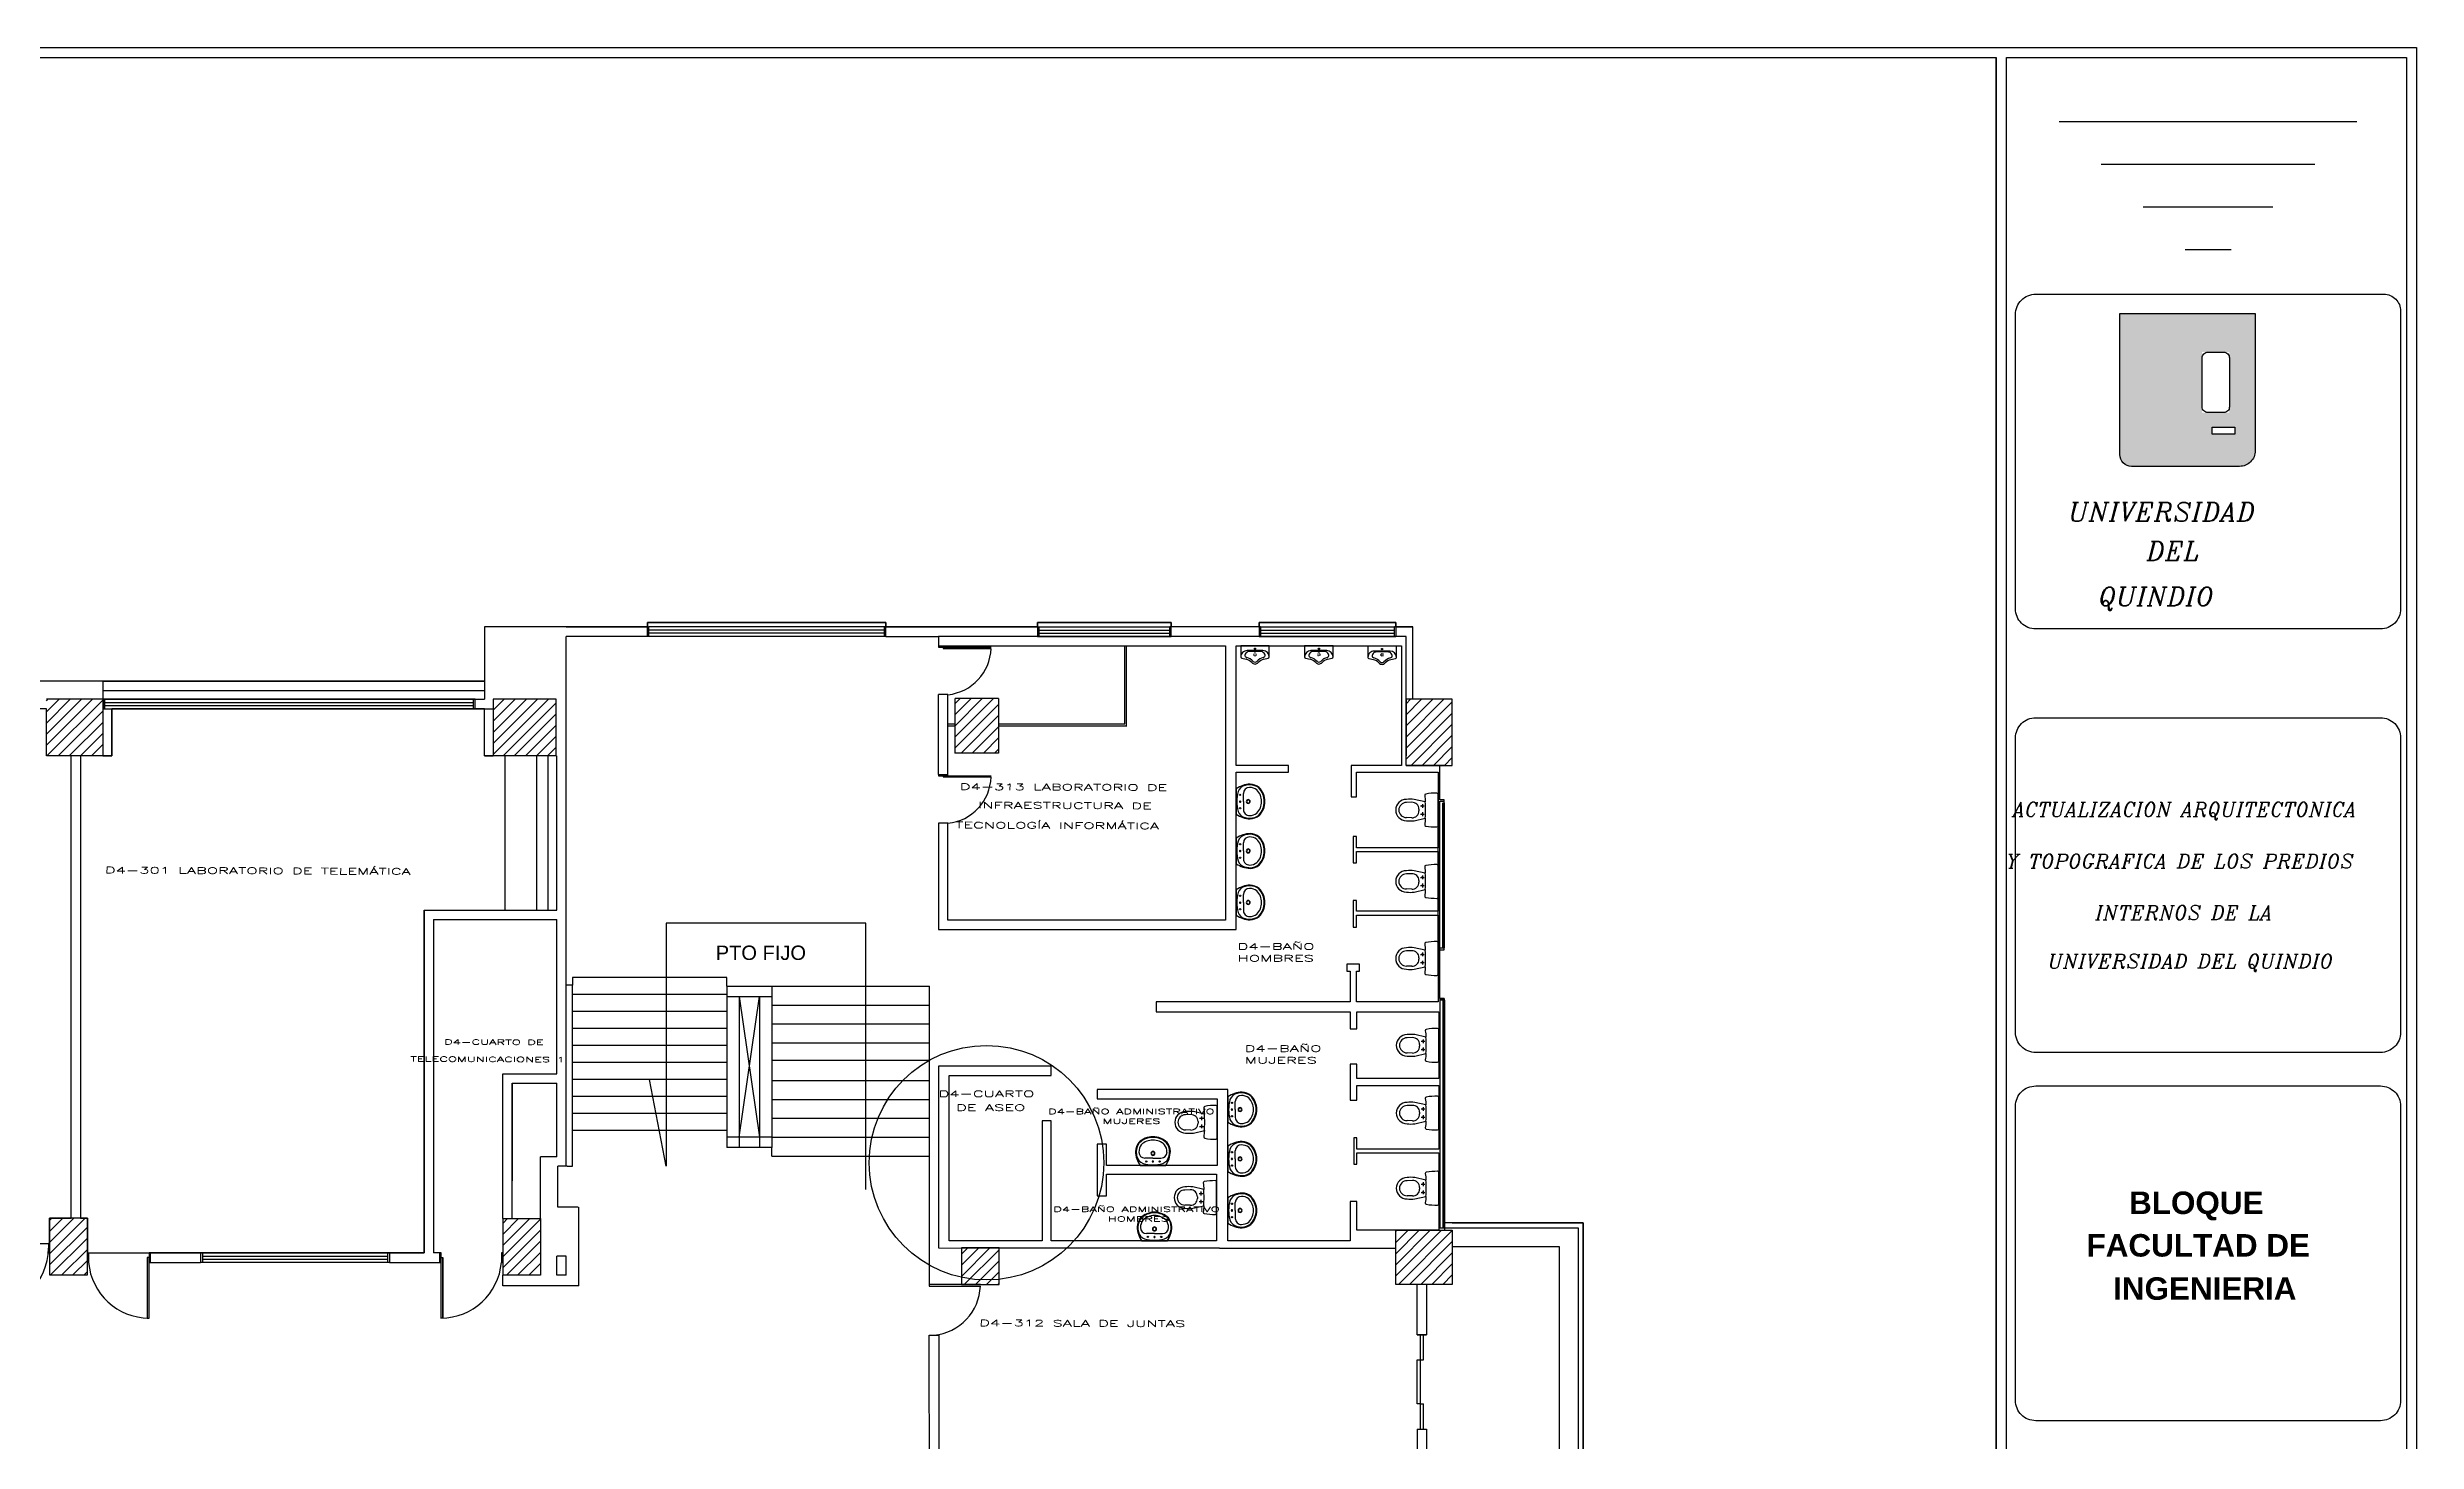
# Model space of a CAD drawing. Header units: metres. Extents: x 6495 to 6855, y 1254 to 1306.
# Drawn here: x 6722.82 to 6760.47, y 1284.29 to 1306.45 of the extents above; entities that cross this region are included whole.
import ezdxf

# ---------------------------------------------------------------- set-up
doc = ezdxf.new("R2010")
doc.units = ezdxf.units.M
doc.linetypes.add('ACAD_ISO12W100', pattern=[21, 12, -3, 0, -3, 0, -3])
for name, color, linetype in [('0-Grises', 252, 'Continuous'), ('1', 7, 'ACAD_ISO12W100'), ('PLANTA', 253, 'Continuous')]:
    doc.layers.add(name, color=color, linetype=linetype)
doc.layers.add('0.Texto_Oficinas', color=7, linetype='Continuous', lineweight=20)
doc.styles.add('ARIALBLACK', font='arialbd.ttf', dxfattribs={"height": 1})
doc.styles.add('ITALIC', font='ITALIC')
doc.styles.add('ROMANS', font='romans.shx')
doc.styles.get("Standard").update_dxf_attribs({"font": 'arial.ttf'})
pattern_1 = [(45, (6378.1261, 1037.46999), (-0.088388348, 0.088388348), [])]

# ---------------------------------------------------------------- blocks, each defined once
blk = doc.blocks.new('WC-P-04')
for p, q in [((-0.095, -0.25), (-0.035, -0.25)), ((-0.065, -0.28), (-0.065, -0.22)), ((-0.013, -0.305), (0.013, -0.305)), ((0.035, -0.25), (0.095, -0.25)), ((0.065, -0.28), (0.065, -0.22)), ((-0.123, -0.419), (-0.12, -0.505)), ((0.123, -0.419), (0.12, -0.505))]:
    blk.add_line(p, q)
blk.add_lwpolyline([(-0.249, 0, 0.412132), (-0.269, -0.02, 0.047735), (-0.254, -0.198, 0.395211), (-0.232, -0.214, -0.01301), (-0.13, -0.204), (-0.17, -0.38, 0.062591), (-0.17, -0.505, 1), (0.17, -0.505, 0.062591), (0.17, -0.38), (0.13, -0.204, -0.01301), (0.232, -0.214, 0.395211), (0.254, -0.198, 0.047735), (0.269, -0.02, 0.412132), (0.249, 0)], format="xyb", close=True)
for centre in [(-0.065, -0.25), (0.065, -0.25)]:
    blk.add_circle(centre, 0.01)
for centre, radius, start, end in [((0, -2.161), 1.961, 86.1992, 93.8008), ((-0.013, -0.415), 0.11, 90, 181.8687), ((0.013, -0.415), 0.11, 358.1313, 90), ((0, -0.505), 0.12, 180, 0)]:
    blk.add_arc(centre, radius, start, end)
blk = doc.blocks.new('ORINAL')
at = {"layer": 'PLANTA'}
for p, q in [((1158993.992, 995737.512), (1158993.992, 995737.051)), ((1158993.992, 995737.051), (1158995.164, 995737.051)), ((1158994.218, 995737.606), (1158994.03, 995737.561)), ((1158994.252, 995737.251), (1158994.903, 995737.251)), ((1158994.325, 995737.289), (1158994.831, 995737.289)), ((1158994.923, 995737.533), (1158994.92, 995737.534)), ((1158995.126, 995737.561), (1158994.938, 995737.606)), ((1158995.164, 995737.051), (1158995.164, 995737.512))]:
    blk.add_line(p, q, dxfattribs=at)
for radius in [0.0271, 0.0196]:
    blk.add_circle((1158994.578, 995737.17), radius, dxfattribs=at)
for centre, radius, start, end in [((1158994.112, 995738.044), 0.45, 283.66686, 318.02643), ((1158994.112, 995738.044), 0.525, 283.66686, 318.02643), ((1158994.578, 995737.624), 0.177, 41.97357, 138.02643), ((1158994.578, 995737.624), 0.102, 41.97357, 138.02643), ((1158995.044, 995738.044), 0.525, 221.97357, 256.33314), ((1158995.044, 995738.044), 0.45, 221.97357, 256.33314), ((1158994.042, 995737.512), 0.05, 103.66686, 180), ((1158994.252, 995737.512), 0.261, 180, 270), ((1158994.258, 995737.44), 0.0966, 103.3179, 183.60521), ((1158994.355, 995737.482), 0.199, 194.0873, 246.42455), ((1158994.325, 995737.414), 0.125, 246.42455, 270), ((1158994.507, 995737.407), 0.00313, 0, 180), ((1158994.507, 995737.407), 0.00312, 180, 0), ((1158994.543, 995737.442), 0.00313, 0, 180), ((1158994.543, 995737.442), 0.00312, 180, 0), ((1158994.543, 995737.407), 0.00313, 0, 180), ((1158994.543, 995737.407), 0.00312, 180, 0), ((1158994.543, 995737.371), 0.00313, 0, 180), ((1158994.543, 995737.371), 0.00312, 180, 0), ((1158994.578, 995737.477), 0.00313, 0, 180), ((1158994.578, 995737.477), 0.00312, 180, 0), ((1158994.578, 995737.442), 0.00313, 0, 180), ((1158994.578, 995737.442), 0.00312, 180, 0), ((1158994.578, 995737.407), 0.00313, 0, 180), ((1158994.578, 995737.407), 0.00312, 180, 0), ((1158994.578, 995737.371), 0.00313, 0, 180), ((1158994.578, 995737.371), 0.00312, 180, 0), ((1158994.578, 995737.336), 0.00313, 0, 180), ((1158994.578, 995737.336), 0.00312, 180, 0), ((1158994.613, 995737.442), 0.00313, 0, 180), ((1158994.613, 995737.442), 0.00312, 180, 0), ((1158994.613, 995737.407), 0.00313, 0, 180), ((1158994.613, 995737.407), 0.00312, 180, 0), ((1158994.613, 995737.371), 0.00313, 0, 180), ((1158994.613, 995737.371), 0.00312, 180, 0), ((1158994.649, 995737.407), 0.00313, 0, 180), ((1158994.649, 995737.407), 0.00312, 180, 0), ((1158994.831, 995737.414), 0.125, 270, 293.57545), ((1158994.801, 995737.482), 0.199, 293.57545, 345.9127), ((1158994.903, 995737.512), 0.261, 270, 0), ((1158994.898, 995737.44), 0.0966, 356.39479, 76.6821), ((1158995.114, 995737.512), 0.05, 0, 76.33314)]:
    blk.add_arc(centre, radius, start, end, dxfattribs=at)
blk = doc.blocks.new('LAVAMANOS')
at = {"layer": 'PLANTA'}
for p, q in [((1158997.016, 995736.867), (1158996.066, 995736.867)), ((1158996.541, 995737.142), (1158996.241, 995737.142)), ((1158996.541, 995737.142), (1158996.841, 995737.142))]:
    blk.add_line(p, q, dxfattribs=at)
blk.add_lwpolyline([(1158995.891, 995737.392, 0.141996), (1158996.066, 995736.867), (1158997.016, 995736.867, 0.141996), (1158997.19, 995737.392, 0.155345), (1158997.068, 995737.725, 0.197604), (1158996.541, 995737.942, 0.197604), (1158996.013, 995737.725, 0.155345)], format="xyb", close=True, dxfattribs=at)
for centre in [(1158996.291, 995737.017), (1158996.791, 995737.017)]:
    blk.add_circle(centre, 0.025, dxfattribs=at)
for centre, radius, start, end in [((1158996.475, 995737.367), 0.584, 142.24577, 177.5659), ((1158996.884, 995737.43), 0.994, 182.21969, 214.5466), ((1158996.475, 995737.367), 0.559, 142.41397, 177.46232), ((1158996.884, 995737.43), 0.969, 182.28006, 193.23939), ((1158996.307, 995737.292), 0.375, 192.84355, 248.96053), ((1158996.541, 995737.192), 0.75, 90, 134.71146), ((1158996.475, 995737.367), 0.459, 143.25785, 180.02249), ((1158996.241, 995737.367), 0.225, 180, 270), ((1158996.541, 995737.192), 0.725, 90, 134.58104), ((1158996.541, 995737.192), 0.625, 90, 133.94552), ((1158996.541, 995737.317), 0.075, 90, 270), ((1158996.541, 995737.317), 0.0625, 90, 270), ((1158996.541, 995737.192), 0.75, 45.28854, 90), ((1158996.541, 995737.192), 0.725, 45.41896, 90), ((1158996.541, 995737.192), 0.625, 46.05448, 90), ((1158996.541, 995737.317), 0.075, 270, 90), ((1158996.541, 995737.317), 0.0625, 270, 90), ((1158996.841, 995737.367), 0.225, 270, 0), ((1158996.774, 995737.292), 0.375, 291.03947, 347.15645), ((1158996.606, 995737.367), 0.459, 359.97751, 36.74215), ((1158996.197, 995737.43), 0.994, 325.4534, 357.78031), ((1158996.606, 995737.367), 0.559, 2.54295, 37.58603), ((1158996.606, 995737.367), 0.584, 2.4341, 37.75423), ((1158996.197, 995737.43), 0.969, 346.76061, 357.78031), ((1158996.541, 995738.275), 1.383, 254.54534, 270), ((1158996.541, 995737.017), 0.025, 90, 270), ((1158996.541, 995737.017), 0.025, 270, 90), ((1158996.541, 995738.275), 1.383, 270, 285.45466)]:
    blk.add_arc(centre, radius, start, end, dxfattribs=at)

msp = doc.modelspace()

# ---------------------------------------------------------------- hatches: boundary and pattern name
at = {"layer": '0-Grises', "ltscale": 0.09}
h = msp.add_hatch(color=8, dxfattribs=at)
h.dxf.hatch_style = 1
h.paths.add_polyline_path([(6755.757, 1299.978, 0.414214), (6755.944, 1299.791), (6757.66, 1299.791, 0.414214), (6757.908, 1300.04), (6757.908, 1302.221), (6755.757, 1302.221)])
h.paths.add_polyline_path([(6757.065, 1301.607), (6757.499, 1301.607), (6757.499, 1300.645), (6757.065, 1300.645)], flags=16)
h.paths.add_polyline_path([(6757.224, 1300.414), (6757.586, 1300.414), (6757.586, 1300.303), (6757.224, 1300.303)], flags=16)
at = {"layer": '0-Grises'}
h = msp.add_hatch(dxfattribs=at)
h.set_pattern_fill('ANSI31', color=8, style=0)
h.set_pattern_definition(pattern_1)
h.paths.add_polyline_path([(6722.81, 1295.188), (6723.71, 1295.188), (6723.71, 1296.088), (6722.81, 1296.088), (6722.81, 1295.938)])
h = msp.add_hatch(dxfattribs=at)
h.set_pattern_fill('ANSI31', color=8, style=0)
h.set_pattern_definition(pattern_1)
h.paths.add_polyline_path([(6730.91, 1295.188), (6730.91, 1296.088), (6729.91, 1296.088), (6729.91, 1295.188)])
h = msp.add_hatch(dxfattribs=at)
h.set_pattern_fill('ANSI31', color=8, style=0)
h.set_pattern_definition([(45, (6462.43422, 1037.46999), (-0.088388348, 0.088388348), [])])
h.paths.add_polyline_path([(6737.945, 1296.1), (6737.25, 1296.1), (6737.25, 1295.234), (6737.943, 1295.234), (6737.943, 1295.384), (6737.945, 1295.384)])
h = msp.add_hatch(dxfattribs=at)
h.set_pattern_fill('ANSI31', color=8, style=0)
h.set_pattern_definition([(45, (6476.67418, 1037.46999), (-0.088388348, 0.088388348), [])])
h.paths.add_polyline_path([(6744.415, 1295.038), (6745.15, 1295.038), (6745.15, 1296.088), (6744.415, 1296.088)])
h = msp.add_hatch(dxfattribs=at)
h.set_pattern_fill('ANSI31', color=8, style=0)
h.set_pattern_definition(pattern_1)
h.paths.add_polyline_path([(6723.46, 1287.838), (6722.86, 1287.838), (6722.86, 1286.938), (6723.46, 1286.938)])
h = msp.add_hatch(dxfattribs=at)
h.set_pattern_fill('ANSI31', color=8, style=0)
h.set_pattern_definition(pattern_1)
h.paths.add_polyline_path([(6730.06, 1286.934), (6730.66, 1286.934), (6730.66, 1287.834), (6730.06, 1287.834)])
h = msp.add_hatch(dxfattribs=at)
h.set_pattern_fill('ANSI31', color=8, style=0)
h.set_pattern_definition(pattern_1)
h.paths.add_polyline_path([(6745.15, 1286.788), (6745.15, 1287.648), (6744.25, 1287.648), (6744.25, 1286.788)])
h = msp.add_hatch(dxfattribs=at)
h.set_pattern_fill('ANSI31', color=8, style=0)
h.set_pattern_definition(pattern_1)
h.paths.add_polyline_path([(6737.95, 1286.784), (6737.95, 1287.368), (6737.35, 1287.368), (6737.35, 1286.784)])

# ---------------------------------------------------------------- linework, layer by layer
for p, q in [((6729.77, 1297.238), (6729.77, 1296.088)), ((6731.21, 1297.238), (6729.77, 1297.238)), ((6731.07, 1297.238), (6732.36, 1297.238)), ((6732.36, 1297.088), (6731.07, 1297.088)), ((6731.07, 1288.666), (6731.07, 1297.088)), ((6732.36, 1297.238), (6731.21, 1297.238)), ((6731.21, 1297.238), (6731.36, 1297.238)), ((6732.36, 1297.088), (6731.36, 1297.088)), ((6732.36, 1297.088), (6731.36, 1297.088)), ((6732.36, 1297.238), (6732.36, 1297.308)), ((6732.36, 1297.308), (6736.149, 1297.308)), ((6732.36, 1297.238), (6732.38, 1297.238)), ((6732.36, 1297.088), (6732.36, 1297.238)), ((6736.149, 1297.088), (6732.36, 1297.088)), ((6736.149, 1297.238), (6732.38, 1297.238)), ((6732.38, 1297.088), (6732.38, 1297.238)), ((6736.149, 1297.238), (6736.129, 1297.238)), ((6736.129, 1297.088), (6736.129, 1297.238)), ((6736.129, 1297.088), (6736.129, 1297.163)), ((6736.149, 1297.088), (6736.129, 1297.088)), ((6736.149, 1297.308), (6736.149, 1297.238)), ((6736.149, 1297.238), (6736.835, 1297.238)), ((6736.149, 1297.088), (6736.149, 1297.238)), ((6736.149, 1297.088), (6736.985, 1297.088)), ((6736.835, 1297.238), (6738.56, 1297.238)), ((6738.56, 1297.088), (6736.985, 1297.088)), ((6744.415, 1297.088), (6736.985, 1297.088)), ((6736.985, 1297.088), (6736.985, 1296.938)), ((6737.05, 1297.238), (6737.286, 1297.238)), ((6737.21, 1297.088), (6737.17, 1297.088)), ((6738.56, 1297.238), (6738.015, 1297.238)), ((6738.56, 1297.308), (6740.68, 1297.308)), ((6738.56, 1297.238), (6738.56, 1297.308)), ((6738.56, 1297.238), (6738.56, 1297.088)), ((6738.56, 1297.238), (6738.58, 1297.238)), ((6738.56, 1297.088), (6738.58, 1297.088)), ((6738.58, 1297.238), (6740.66, 1297.238)), ((6738.58, 1297.238), (6738.58, 1297.088)), ((6738.58, 1297.088), (6740.66, 1297.088)), ((6740.68, 1297.238), (6740.66, 1297.238)), ((6740.66, 1297.088), (6740.66, 1297.238)), ((6740.66, 1297.088), (6740.68, 1297.088)), ((6740.68, 1297.308), (6740.68, 1297.238)), ((6740.68, 1297.088), (6740.68, 1297.305)), ((6742.08, 1297.238), (6740.68, 1297.238)), ((6740.755, 1297.088), (6740.68, 1297.088)), ((6740.755, 1297.088), (6740.68, 1297.088)), ((6741.535, 1297.088), (6740.905, 1297.088)), ((6742.08, 1297.088), (6740.905, 1297.088)), ((6742.08, 1297.238), (6742.08, 1297.308)), ((6742.08, 1297.308), (6744.25, 1297.308)), ((6742.08, 1297.305), (6742.08, 1297.088)), ((6742.1, 1297.238), (6742.08, 1297.238)), ((6742.08, 1297.088), (6742.1, 1297.088)), ((6742.1, 1297.238), (6742.1, 1297.088)), ((6742.1, 1297.238), (6744.23, 1297.238)), ((6742.1, 1297.088), (6744.23, 1297.088)), ((6744.23, 1297.088), (6744.23, 1297.238)), ((6744.25, 1297.238), (6744.23, 1297.238)), ((6744.23, 1297.088), (6744.25, 1297.088)), ((6744.25, 1297.308), (6744.25, 1297.238)), ((6744.25, 1297.238), (6744.25, 1297.088)), ((6744.25, 1297.238), (6744.525, 1297.238)), ((6744.375, 1297.088), (6744.25, 1297.088)), ((6744.415, 1295.038), (6744.415, 1297.088)), ((6744.525, 1296.088), (6744.525, 1297.238)), ((6736.985, 1296.938), (6736.985, 1296.918)), ((6736.985, 1296.938), (6737.135, 1296.938)), ((6736.985, 1296.918), (6737.82, 1296.918)), ((6737.06, 1296.918), (6737.06, 1296.898)), ((6737.06, 1296.898), (6737.819, 1296.898)), ((6737.135, 1296.938), (6741.545, 1296.938)), ((6737.135, 1296.918), (6737.135, 1296.938)), ((6739.945, 1295.697), (6739.945, 1296.938)), ((6739.975, 1295.667), (6739.975, 1296.938)), ((6741.545, 1296.938), (6741.545, 1292.578)), ((6741.715, 1295.038), (6741.715, 1296.938)), ((6741.715, 1296.938), (6744.345, 1296.938)), ((6744.345, 1296.938), (6744.345, 1295.038)), ((6723.71, 1296.088), (6723.71, 1296.378)), ((6723.71, 1296.378), (6729.77, 1296.378)), ((6723.71, 1296.088), (6722.81, 1296.088)), ((6723.71, 1296.228), (6729.77, 1296.228)), ((6723.71, 1295.188), (6723.71, 1296.088)), ((6723.71, 1296.088), (6729.62, 1296.088)), ((6729.62, 1296.088), (6723.71, 1296.088)), ((6723.71, 1296.088), (6723.71, 1295.938)), ((6723.71, 1295.938), (6729.06, 1295.938)), ((6723.73, 1296.088), (6723.73, 1295.938)), ((6723.73, 1296.038), (6729.06, 1296.038)), ((6723.73, 1295.988), (6729.06, 1295.988)), ((6723.85, 1295.188), (6723.85, 1295.938)), ((6729.06, 1296.038), (6729.59, 1296.038)), ((6729.06, 1295.988), (6729.59, 1295.988)), ((6729.06, 1295.938), (6729.62, 1295.938)), ((6729.59, 1296.088), (6729.59, 1295.938)), ((6729.62, 1295.938), (6729.62, 1296.088)), ((6729.62, 1296.088), (6729.77, 1296.088)), ((6729.62, 1295.938), (6729.77, 1295.938)), ((6729.62, 1295.938), (6729.77, 1295.938)), ((6729.77, 1295.938), (6729.91, 1295.938)), ((6729.77, 1295.188), (6729.77, 1295.938)), ((6729.91, 1296.088), (6729.91, 1295.188)), ((6730.91, 1296.088), (6729.91, 1296.088)), ((6730.91, 1295.188), (6730.91, 1296.088)), ((6736.985, 1294.894), (6736.985, 1296.162)), ((6737.135, 1296.162), (6736.985, 1296.162)), ((6737.135, 1294.894), (6737.135, 1296.162)), ((6737.941, 1296.1), (6737.25, 1296.1)), ((6737.25, 1295.234), (6737.25, 1296.1)), ((6737.945, 1295.234), (6737.945, 1296.1)), ((6744.415, 1296.088), (6744.415, 1295.188)), ((6745.15, 1296.088), (6744.415, 1296.088)), ((6745.15, 1295.188), (6745.15, 1296.088)), ((6737.135, 1295.697), (6737.25, 1295.697)), ((6737.135, 1295.697), (6737.25, 1295.697)), ((6737.135, 1295.667), (6737.25, 1295.667)), ((6737.945, 1295.697), (6739.945, 1295.697)), ((6737.945, 1295.697), (6739.945, 1295.697)), ((6737.945, 1295.667), (6739.976, 1295.667)), ((6723.71, 1295.188), (6722.81, 1295.188)), ((6723.2, 1287.838), (6723.2, 1295.188)), ((6723.35, 1295.188), (6723.35, 1287.838)), ((6723.71, 1295.188), (6723.71, 1295.188)), ((6723.71, 1295.188), (6723.75, 1295.188)), ((6723.75, 1295.188), (6723.85, 1295.188)), ((6729.77, 1295.188), (6729.91, 1295.188)), ((6730.91, 1295.188), (6729.91, 1295.188)), ((6730.1, 1292.738), (6730.1, 1295.188)), ((6730.6, 1292.738), (6730.6, 1295.188)), ((6730.78, 1292.738), (6730.78, 1295.188)), ((6730.92, 1292.738), (6730.92, 1295.188)), ((6737.941, 1295.234), (6737.246, 1295.234)), ((6736.985, 1294.894), (6736.985, 1294.874)), ((6736.985, 1294.894), (6737.135, 1294.894)), ((6736.985, 1294.874), (6737.82, 1294.874)), ((6737.06, 1294.874), (6737.06, 1294.854)), ((6737.06, 1294.854), (6737.819, 1294.854)), ((6737.135, 1294.874), (6737.135, 1294.894)), ((6737.819, 1294.854), (6737.819, 1294.874)), ((6742.545, 1295.038), (6741.715, 1295.038)), ((6741.715, 1292.428), (6741.715, 1294.928)), ((6741.715, 1294.928), (6742.545, 1294.928)), ((6742.545, 1294.928), (6742.545, 1295.038)), ((6744.345, 1295.038), (6743.545, 1295.038)), ((6743.545, 1295.038), (6743.545, 1294.538)), ((6744.415, 1295.038), (6745.15, 1295.038)), ((6745.025, 1295.038), (6744.415, 1295.038)), ((6743.545, 1294.538), (6743.625, 1294.538)), ((6744.925, 1292.108), (6744.925, 1294.471)), ((6744.95, 1292.108), (6744.95, 1294.471)), ((6744.95, 1294.471), (6745.02, 1294.471)), ((6745, 1292.138), (6745, 1294.441)), ((6745.02, 1292.108), (6745.02, 1294.471)), ((6736.985, 1294.117), (6736.985, 1292.428)), ((6737.135, 1294.117), (6736.985, 1294.117)), ((6737.135, 1292.578), (6737.135, 1294.117)), ((6743.625, 1293.488), (6743.625, 1293.668)), ((6743.625, 1293.668), (6744.925, 1293.668)), ((6744.925, 1293.668), (6744.925, 1292.718)), ((6743.625, 1292.888), (6743.575, 1292.888)), ((6743.575, 1292.888), (6743.575, 1292.468)), ((6743.625, 1292.718), (6743.625, 1292.888)), ((6728.81, 1292.738), (6728.81, 1287.288)), ((6728.81, 1292.738), (6730.92, 1292.738)), ((6728.96, 1292.588), (6728.96, 1287.288)), ((6728.96, 1292.588), (6730.92, 1292.588)), ((6730.92, 1290.134), (6730.92, 1292.588)), ((6732.659, 1292.532), (6732.659, 1288.666)), ((6735.829, 1292.532), (6732.659, 1292.532)), ((6735.829, 1288.298), (6735.829, 1292.532)), ((6739.705, 1292.578), (6737.135, 1292.578)), ((6741.545, 1292.578), (6739.705, 1292.578)), ((6744.925, 1292.718), (6743.625, 1292.718)), ((6743.625, 1292.468), (6743.625, 1292.658)), ((6743.625, 1292.658), (6744.925, 1292.658)), ((6744.925, 1292.658), (6744.925, 1291.278)), ((6736.985, 1292.428), (6738.775, 1292.428)), ((6738.775, 1292.428), (6741.715, 1292.428)), ((6743.575, 1292.468), (6743.625, 1292.468)), ((6744.95, 1292.138), (6745.025, 1292.138)), ((6744.95, 1291.334), (6744.95, 1292.108)), ((6744.95, 1292.108), (6745.02, 1292.108)), ((6743.675, 1291.878), (6743.475, 1291.878)), ((6743.475, 1291.878), (6743.475, 1291.768)), ((6743.475, 1291.768), (6743.525, 1291.768)), ((6743.525, 1291.768), (6743.525, 1291.278)), ((6743.625, 1291.278), (6743.625, 1291.768)), ((6743.625, 1291.768), (6743.675, 1291.768)), ((6743.675, 1291.768), (6743.675, 1291.878)), ((6731.17, 1291.666), (6731.17, 1291.542)), ((6731.17, 1291.666), (6731.17, 1291.666)), ((6733.62, 1291.666), (6731.17, 1291.666)), ((6731.17, 1288.666), (6731.17, 1291.542)), ((6733.62, 1291.396), (6731.17, 1291.396)), ((6733.62, 1291.528), (6733.62, 1291.666)), ((6733.62, 1291.528), (6733.62, 1288.966)), ((6733.62, 1291.528), (6734.339, 1291.528)), ((6733.62, 1291.366), (6734.339, 1291.366)), ((6733.82, 1291.366), (6733.82, 1288.966)), ((6733.82, 1289.127), (6734.139, 1291.366)), ((6733.82, 1291.366), (6734.139, 1289.127)), ((6734.139, 1291.366), (6734.139, 1288.966)), ((6734.339, 1291.528), (6736.84, 1291.528)), ((6734.339, 1291.528), (6736.84, 1291.528)), ((6734.339, 1291.528), (6734.339, 1288.966)), ((6736.84, 1286.762), (6736.84, 1291.528)), ((6733.62, 1291.126), (6731.17, 1291.126)), ((6734.339, 1291.228), (6736.84, 1291.228)), ((6743.525, 1291.278), (6740.445, 1291.278)), ((6740.445, 1291.278), (6740.445, 1291.118)), ((6740.445, 1291.118), (6743.525, 1291.118)), ((6743.525, 1291.118), (6743.525, 1290.848)), ((6744.925, 1291.278), (6743.625, 1291.278)), ((6743.635, 1290.848), (6743.635, 1291.118)), ((6743.635, 1291.118), (6744.935, 1291.118)), ((6744.935, 1291.118), (6744.935, 1290.058)), ((6744.95, 1291.334), (6744.95, 1287.688)), ((6744.95, 1291.334), (6744.95, 1287.688)), ((6744.95, 1291.334), (6745.02, 1291.334)), ((6745.025, 1291.304), (6744.95, 1291.304)), ((6745, 1291.304), (6745, 1287.688)), ((6745.02, 1291.334), (6745.02, 1287.688)), ((6733.62, 1290.856), (6731.17, 1290.856)), ((6734.339, 1290.928), (6736.84, 1290.928)), ((6734.339, 1290.928), (6736.84, 1290.928)), ((6734.339, 1290.628), (6736.84, 1290.628)), ((6743.525, 1290.848), (6743.635, 1290.848)), ((6733.62, 1290.586), (6731.17, 1290.586)), ((6733.62, 1290.316), (6731.17, 1290.316)), ((6734.34, 1290.35), (6736.84, 1290.35)), ((6738.775, 1290.258), (6736.985, 1290.258)), ((6736.985, 1290.258), (6736.985, 1287.368)), ((6738.775, 1290.108), (6738.775, 1290.258)), ((6743.635, 1290.288), (6743.525, 1290.288)), ((6743.525, 1290.288), (6743.525, 1289.718)), ((6743.635, 1290.058), (6743.635, 1290.288)), ((6730.06, 1287.834), (6730.06, 1290.134)), ((6730.06, 1288.434), (6730.06, 1290.134)), ((6730.06, 1290.134), (6730.92, 1290.134)), ((6730.21, 1289.984), (6730.21, 1288.434)), ((6730.21, 1287.834), (6730.21, 1289.984)), ((6730.21, 1289.984), (6730.92, 1289.984)), ((6730.92, 1288.816), (6730.92, 1289.984)), ((6733.62, 1290.046), (6731.17, 1290.046)), ((6732.659, 1288.666), (6732.395, 1290.046)), ((6734.339, 1290.028), (6736.84, 1290.028)), ((6737.155, 1287.478), (6737.155, 1290.108)), ((6737.155, 1290.108), (6738.775, 1290.108)), ((6741.585, 1289.888), (6739.505, 1289.888)), ((6739.505, 1289.888), (6739.505, 1289.738)), ((6741.585, 1287.478), (6741.585, 1289.888)), ((6744.935, 1290.058), (6743.635, 1290.058)), ((6743.635, 1289.718), (6743.635, 1289.948)), ((6743.635, 1289.948), (6744.935, 1289.948)), ((6744.935, 1289.948), (6744.935, 1288.938)), ((6733.62, 1289.776), (6731.17, 1289.776)), ((6733.62, 1289.506), (6731.17, 1289.506)), ((6734.339, 1289.728), (6736.84, 1289.728)), ((6739.505, 1289.738), (6741.415, 1289.738)), ((6741.415, 1289.738), (6741.415, 1288.678)), ((6743.525, 1289.718), (6743.635, 1289.718)), ((6733.62, 1289.236), (6731.17, 1289.236)), ((6734.339, 1289.127), (6733.62, 1289.127)), ((6734.339, 1289.428), (6736.84, 1289.428)), ((6734.339, 1289.128), (6736.84, 1289.128)), ((6738.775, 1289.388), (6738.635, 1289.388)), ((6738.635, 1289.388), (6738.635, 1287.478)), ((6738.775, 1287.478), (6738.775, 1289.388)), ((6743.635, 1289.118), (6743.585, 1289.118)), ((6743.585, 1289.118), (6743.585, 1288.698)), ((6743.635, 1288.938), (6743.635, 1289.118)), ((6730.66, 1287.834), (6730.66, 1288.816)), ((6730.92, 1288.816), (6730.66, 1288.816)), ((6734.339, 1288.966), (6733.62, 1288.966)), ((6734.339, 1288.828), (6734.339, 1288.966)), ((6734.339, 1288.828), (6736.84, 1288.828)), ((6734.339, 1288.828), (6736.84, 1288.828)), ((6739.655, 1289.018), (6739.505, 1289.018)), ((6739.505, 1289.018), (6739.505, 1288.198)), ((6739.655, 1288.678), (6739.655, 1289.018)), ((6744.935, 1288.938), (6743.635, 1288.938)), ((6743.635, 1288.698), (6743.635, 1288.878)), ((6743.635, 1288.878), (6744.935, 1288.878)), ((6744.935, 1288.878), (6744.935, 1287.648)), ((6730.935, 1288.014), (6730.935, 1288.668)), ((6731.085, 1288.666), (6730.935, 1288.666)), ((6741.415, 1288.678), (6739.655, 1288.678)), ((6739.655, 1288.198), (6739.655, 1288.538)), ((6739.655, 1288.538), (6741.405, 1288.538)), ((6741.405, 1288.538), (6741.405, 1287.478)), ((6743.585, 1288.698), (6743.635, 1288.698)), ((6731.26, 1288.014), (6730.935, 1288.014)), ((6731.27, 1286.764), (6731.27, 1288.014)), ((6739.505, 1288.198), (6739.655, 1288.198)), ((6743.635, 1288.108), (6743.525, 1288.108)), ((6743.525, 1288.108), (6743.525, 1287.508)), ((6743.635, 1287.648), (6743.635, 1288.108)), ((6723.46, 1287.838), (6722.86, 1287.838)), ((6722.86, 1287.838), (6722.86, 1286.938)), ((6723.46, 1286.938), (6723.46, 1287.838)), ((6730.06, 1287.834), (6730.06, 1286.934)), ((6730.06, 1287.834), (6730.66, 1287.834)), ((6730.66, 1287.834), (6730.66, 1286.934)), ((6744.935, 1287.648), (6743.635, 1287.648)), ((6744.25, 1287.648), (6745.15, 1287.648)), ((6744.25, 1287.648), (6745.15, 1287.648)), ((6744.25, 1286.788), (6744.25, 1287.648)), ((6744.25, 1286.788), (6744.25, 1287.648)), ((6744.935, 1287.688), (6745.025, 1287.688)), ((6745.025, 1287.688), (6747.15, 1287.688)), ((6745.15, 1287.765), (6746.227, 1287.765)), ((6745.15, 1287.648), (6745.15, 1286.788)), ((6745.15, 1287.648), (6745.15, 1286.788)), ((6746.227, 1287.765), (6747.227, 1287.765)), ((6747.15, 1287.688), (6747.15, 1282.588)), ((6747.227, 1287.765), (6747.227, 1282.512)), ((6722.86, 1287.438), (6722.84, 1287.438)), ((6722.84, 1287.438), (6722.84, 1287.288)), ((6722.84, 1287.288), (6722.86, 1287.288)), ((6723.46, 1287.288), (6723.48, 1287.288)), ((6723.48, 1287.288), (6723.48, 1287.138)), ((6724.44, 1287.213), (6724.41, 1287.213)), ((6724.41, 1287.213), (6724.41, 1286.253)), ((6724.46, 1287.288), (6724.44, 1287.288)), ((6724.44, 1287.288), (6724.44, 1287.138)), ((6724.44, 1286.253), (6724.44, 1287.213)), ((6724.46, 1287.288), (6724.46, 1287.138)), ((6725.26, 1287.288), (6724.46, 1287.288)), ((6728.26, 1287.288), (6725.26, 1287.288)), ((6725.26, 1287.288), (6725.26, 1287.138)), ((6725.29, 1287.288), (6725.29, 1287.138)), ((6725.29, 1287.238), (6728.23, 1287.238)), ((6728.23, 1287.288), (6728.23, 1287.138)), ((6728.26, 1287.288), (6728.26, 1287.138)), ((6728.26, 1287.288), (6728.26, 1287.138)), ((6728.81, 1287.288), (6728.26, 1287.288)), ((6729.06, 1287.288), (6728.96, 1287.288)), ((6729.08, 1287.288), (6729.06, 1287.288)), ((6729.06, 1287.138), (6729.06, 1287.288)), ((6729.08, 1287.138), (6729.08, 1287.288)), ((6729.08, 1287.213), (6729.11, 1287.213)), ((6729.08, 1286.253), (6729.08, 1287.213)), ((6729.11, 1287.213), (6729.11, 1286.253)), ((6729.11, 1286.253), (6729.11, 1287.213)), ((6730.06, 1287.288), (6730.04, 1287.288)), ((6730.04, 1287.288), (6730.04, 1287.138)), ((6730.06, 1287.138), (6730.06, 1287.288)), ((6730.92, 1286.934), (6730.92, 1287.234)), ((6731.07, 1287.234), (6730.92, 1287.234)), ((6731.07, 1286.934), (6731.07, 1287.234)), ((6736.985, 1287.368), (6744.25, 1287.364)), ((6738.635, 1287.478), (6737.155, 1287.478)), ((6737.35, 1287.368), (6737.35, 1286.784)), ((6737.35, 1287.368), (6737.35, 1286.784)), ((6737.95, 1287.368), (6737.35, 1287.368)), ((6737.95, 1286.784), (6737.95, 1287.368)), ((6737.95, 1286.784), (6737.95, 1287.368)), ((6741.449, 1287.364), (6737.95, 1287.364)), ((6741.449, 1287.364), (6737.95, 1287.364)), ((6741.405, 1287.478), (6738.775, 1287.478)), ((6741.449, 1287.364), (6744.25, 1287.364)), ((6741.449, 1287.364), (6744.25, 1287.364)), ((6743.415, 1287.478), (6741.585, 1287.478)), ((6743.525, 1287.478), (6743.415, 1287.478)), ((6743.525, 1287.508), (6743.525, 1287.478)), ((6745.15, 1287.388), (6746.85, 1287.388)), ((6746.85, 1287.388), (6746.85, 1282.888)), ((6722.86, 1286.938), (6723.46, 1286.938)), ((6723.48, 1287.138), (6723.46, 1287.138)), ((6724.44, 1287.138), (6724.46, 1287.138)), ((6724.46, 1287.138), (6725.26, 1287.138)), ((6728.26, 1287.138), (6725.26, 1287.138)), ((6725.29, 1287.188), (6728.23, 1287.188)), ((6728.26, 1287.138), (6729.06, 1287.138)), ((6729.06, 1287.138), (6729.08, 1287.138)), ((6730.04, 1287.138), (6730.06, 1287.138)), ((6730.66, 1286.934), (6730.06, 1286.934)), ((6730.06, 1286.764), (6730.06, 1286.934)), ((6731.07, 1286.934), (6730.92, 1286.934)), ((6731.27, 1286.764), (6730.06, 1286.764)), ((6736.839, 1286.792), (6737.653, 1286.792)), ((6736.839, 1286.762), (6737.652, 1286.762)), ((6737.35, 1286.784), (6736.99, 1286.784)), ((6737.35, 1286.784), (6737.95, 1286.784)), ((6737.35, 1286.784), (6737.95, 1286.784)), ((6745.15, 1286.788), (6744.25, 1286.788)), ((6745.15, 1286.788), (6744.25, 1286.788)), ((6744.59, 1285.988), (6744.59, 1286.788)), ((6744.74, 1286.788), (6744.74, 1286.188)), ((6744.74, 1286.788), (6744.74, 1285.988)), ((6724.41, 1286.253), (6724.44, 1286.253)), ((6729.11, 1286.253), (6729.08, 1286.253)), ((6736.84, 1283.236), (6736.839, 1285.982)), ((6736.839, 1285.982), (6736.989, 1285.982)), ((6736.839, 1285.982), (6736.989, 1285.982)), ((6736.99, 1285.982), (6736.99, 1285.571)), ((6744.59, 1285.988), (6744.74, 1285.988)), ((6744.59, 1285.988), (6744.64, 1285.988)), ((6744.74, 1285.988), (6744.59, 1285.988)), ((6744.64, 1285.988), (6744.64, 1285.588)), ((6744.69, 1285.588), (6744.69, 1285.988)), ((6736.99, 1285.571), (6736.99, 1283.488)), ((6744.59, 1285.588), (6744.64, 1285.588)), ((6744.59, 1284.888), (6744.59, 1285.588)), ((6744.64, 1285.588), (6744.64, 1284.888)), ((6744.64, 1285.588), (6744.69, 1285.588)), ((6744.64, 1284.888), (6744.59, 1284.888)), ((6744.64, 1284.888), (6744.69, 1284.888)), ((6744.64, 1284.888), (6744.64, 1284.488)), ((6744.69, 1284.488), (6744.69, 1284.888)), ((6744.59, 1284.488), (6744.59, 1283.488)), ((6744.59, 1284.488), (6744.74, 1284.488)), ((6744.64, 1284.488), (6744.69, 1284.488)), ((6744.74, 1284.488), (6744.74, 1283.488))]:
    msp.add_line(p, q, dxfattribs=at)
at = {"layer": '0-Grises', "color": 253}
for p, q in [((6734.36, 1297.188), (6732.38, 1297.188)), ((6734.36, 1297.138), (6732.38, 1297.138)), ((6736.129, 1297.188), (6734.36, 1297.188)), ((6736.129, 1297.138), (6734.36, 1297.138)), ((6738.58, 1297.188), (6740.66, 1297.188)), ((6738.58, 1297.138), (6740.66, 1297.138)), ((6742.1, 1297.188), (6744.23, 1297.188)), ((6742.1, 1297.138), (6744.23, 1297.138)), ((6745.025, 1292.138), (6745.025, 1294.441)), ((6745.025, 1291.304), (6745.025, 1287.648))]:
    msp.add_line(p, q, dxfattribs=at)
at = {"layer": '0-Grises', "color": 2}
for p, q in [((6731.17, 1291.542), (6731.07, 1291.542)), ((6731.085, 1288.666), (6731.17, 1288.666))]:
    msp.add_line(p, q, dxfattribs=at)
at = {"layer": '0-Grises'}
for points in [[(6685.973, 1306.451), (6760.473, 1306.451), (6760.473, 1255.232), (6685.973, 1255.232)], [(6686.133, 1306.291), (6753.794, 1306.291), (6753.794, 1255.392), (6686.133, 1255.392)]]:
    msp.add_lwpolyline(points, close=True, dxfattribs=at)
for points in [[(6753.794, 1255.392), (6753.794, 1306.291)], [(6754.794, 1305.273), (6759.524, 1305.273)], [(6755.461, 1304.594), (6758.857, 1304.594)], [(6756.128, 1303.916), (6758.191, 1303.916)], [(6756.795, 1303.237), (6757.524, 1303.237)], [(6743.625, 1294.538), (6743.625, 1294.928), (6744.925, 1294.928), (6744.925, 1293.728), (6743.625, 1293.728), (6743.625, 1293.908), (6743.575, 1293.908), (6743.575, 1293.488), (6743.625, 1293.488)]]:
    msp.add_lwpolyline(points, dxfattribs=at)
at = {"layer": '0-Grises', "ltscale": 3}
msp.add_lwpolyline([(6753.954, 1306.291), (6760.313, 1306.291), (6760.313, 1255.392), (6753.954, 1255.392)], close=True, dxfattribs=at)
for points in [[(6754.42, 1302.527), (6759.953, 1302.527, -0.414214), (6760.219, 1302.261), (6760.219, 1297.526, -0.414214), (6759.899, 1297.206), (6754.42, 1297.206, -0.414214), (6754.099, 1297.526), (6754.099, 1302.207, -0.414214)], [(6754.42, 1295.795), (6759.899, 1295.795, -0.414214), (6760.219, 1295.475), (6760.219, 1290.794, -0.414214), (6759.899, 1290.474), (6754.42, 1290.474, -0.414214), (6754.099, 1290.794), (6754.099, 1295.475, -0.414214)], [(6754.42, 1289.942), (6759.899, 1289.942, -0.414214), (6760.219, 1289.622), (6760.219, 1284.941, -0.414214), (6759.899, 1284.621), (6754.42, 1284.621, -0.414214), (6754.099, 1284.941), (6754.099, 1289.622, -0.414214)]]:
    msp.add_lwpolyline(points, format="xyb", close=True, dxfattribs=at)
at = {"layer": '0-Grises', "ltscale": 0.09}
for points in [[(6755.757, 1302.221), (6757.908, 1302.221), (6757.908, 1300.04, -0.414214), (6757.66, 1299.791), (6755.944, 1299.791, -0.414214), (6755.757, 1299.978)], [(6757.158, 1301.607), (6757.406, 1301.607, -0.414214), (6757.499, 1301.514), (6757.499, 1300.738, -0.414214), (6757.406, 1300.645), (6757.158, 1300.645, -0.414214), (6757.065, 1300.738), (6757.065, 1301.514, -0.414214)]]:
    msp.add_lwpolyline(points, format="xyb", close=True, dxfattribs=at)
msp.add_lwpolyline([(6757.224, 1300.414), (6757.586, 1300.414), (6757.586, 1300.303), (6757.224, 1300.303)], close=True, dxfattribs=at)
at = {"layer": '0-Grises', "flags": 128}
msp.add_lwpolyline([(6747.227, 1282.508), (6747.227, 1287.765), (6745.02, 1287.765), (6745.02, 1291.334), (6744.95, 1291.334), (6744.95, 1292.108), (6745.02, 1292.108), (6745.02, 1294.488), (6744.95, 1294.488), (6744.95, 1295.038), (6745.15, 1295.038), (6745.15, 1296.088), (6744.525, 1296.088), (6744.525, 1297.238), (6744.25, 1297.238), (6744.25, 1297.308), (6742.08, 1297.308), (6742.08, 1297.238), (6740.68, 1297.238), (6740.68, 1297.308), (6738.56, 1297.308), (6738.56, 1297.238), (6736.149, 1297.238), (6736.149, 1297.308), (6732.36, 1297.308), (6732.36, 1297.238), (6729.77, 1297.238), (6729.77, 1296.378), (6709.55, 1296.378)], dxfattribs=at)
for points in [[(6716.21, 1287.838), (6716.26, 1287.838), (6716.26, 1287.438), (6722.86, 1287.438), (6722.86, 1287.838), (6723.2, 1287.838), (6723.2, 1295.188), (6722.81, 1295.188), (6722.81, 1295.938), (6716.51, 1295.938), (6716.51, 1295.188), (6716.21, 1295.188)], [(6723.35, 1295.188), (6723.35, 1287.838), (6723.46, 1287.838), (6723.46, 1287.288), (6728.81, 1287.288), (6728.81, 1292.738), (6730.6, 1292.738), (6730.6, 1295.188), (6729.77, 1295.188), (6729.77, 1295.938), (6723.85, 1295.938), (6723.85, 1295.188)]]:
    msp.add_lwpolyline(points, close=True, dxfattribs=at)
at = {"layer": '0-Grises'}
for centre, radius, start, end in [((6737.06, 1296.918), 0.76, 275.6634, 358.492), ((6737.06, 1294.874), 0.76, 275.6634, 358.492), ((6721.88, 1287.363), 0.96, 270, 0), ((6724.442, 1287.219), 0.966, 184.7974, 269.8582), ((6729.077, 1287.219), 0.966, 270.1418, 355.2026), ((6736.84, 1286.79), 0.811, 275.2278, 358.0282)]:
    msp.add_arc(centre, radius, start, end, dxfattribs=at)
at = {"layer": '1', "color": 3, "lineweight": 30}
msp.add_circle((6737.748, 1288.722), 1.864, dxfattribs=at)

# ---------------------------------------------------------------- block references
at = {"layer": '0-Grises'}
for name, p, xscale, yscale, zscale, rotation in [('ORINAL', (453651.325, 385254.005), 0.3856008636471984, 0.3856008636471984, 0.3856008636471984, 179.9999999582628), ('ORINAL', (453652.34, 385254.005), 0.3856008636471984, 0.3856008636471984, 0.3856008636471984, 179.9999999582628), ('ORINAL', (453653.345, 385253.999), 0.3856008636471984, 0.3856008636471984, 0.3856008636471984, 179.9999999582628), ('LAVAMANOS', (-417514.519, 495111.177), 0.4260726380350093, 0.4260726380350093, 0.4260726380350093, 270), ('LAVAMANOS', (-417514.519, 495110.391), 0.4260726380350093, 0.4260726380350093, 0.4260726380350093, 270), ('LAVAMANOS', (-417514.519, 495109.572), 0.4260726380350093, 0.4260726380350093, 0.4260726380350093, 270), ('LAVAMANOS', (-417514.649, 495106.281), 0.4260726380350093, 0.4260726380350093, 0.4260726380350093, 270), ('LAVAMANOS', (-417514.649, 495105.496), 0.4260726380350093, 0.4260726380350093, 0.4260726380350093, 270), ('LAVAMANOS', (-417514.649, 495104.677), 0.4260726380350093, 0.4260726380350093, 0.4260726380350093, 270)]:
    msp.add_blockref(name, p, dxfattribs=dict(at, xscale=xscale, yscale=yscale, zscale=zscale, rotation=rotation))
at = {"layer": '0-Grises', "rotation": 270}
for p in [(6744.925, 1294.328), (6744.925, 1293.193), (6744.925, 1291.968), (6744.935, 1290.588), (6741.415, 1289.364), (6744.935, 1289.511), (6741.405, 1288.168), (6744.935, 1288.316)]:
    msp.add_blockref('WC-P-04', p, dxfattribs=at)
at = {"layer": '0-Grises', "xscale": 0.4260726380350093, "yscale": 0.4260726380350093, "zscale": 0.4260726380350093}
for p in [(-487076.321, -422967.556), (-487076.296, -422968.756)]:
    msp.add_blockref('LAVAMANOS', p, dxfattribs=at)

# ---------------------------------------------------------------- texts
at = {"layer": '0-Grises', "color": 8, "ltscale": 3}
for s, height, style, p in [('UNIVERSIDAD ', 0.29838, 'ITALIC', (6754.946, 1298.918)), ('DEL', 0.2984, 'ITALIC', (6756.185, 1298.297)), ('QUINDIO', 0.2984, 'ITALIC', (6755.424, 1297.573)), ('ACTUALIZACION ARQUITECTONICA  ', 0.22343, 'ITALIC', (6754.061, 1294.227)), ('Y TOPOGRAFICA DE LOS PREDIOS', 0.22343, 'ITALIC', (6753.954, 1293.402)), ('INTERNOS DE LA', 0.22343, 'ITALIC', (6755.369, 1292.585)), ('UNIVERSIDAD DEL QUINDIO', 0.22343, 'ITALIC', (6754.618, 1291.815)), ('BLOQUE ', 0.3575, 'ARIALBLACK', (6755.904, 1287.906)), ('FACULTAD DE ', 0.35749, 'ARIALBLACK', (6755.228, 1287.23)), ('INGENIERIA', 0.3575, 'ARIALBLACK', (6755.651, 1286.543))]:
    msp.add_text(s, height=height, dxfattribs=dict(at, style=style)).set_placement(p)
at = {"layer": '0-Grises', "color": 8}
msp.add_text('PTO FIJO', height=0.2282, dxfattribs=at).set_placement((6733.445, 1291.945))
at = {"layer": '0.Texto_Oficinas', "style": 'ROMANS', "width": 1.9}
for s, height, p in [('D4-313 LABORATORIO DE ', 0.1, (6737.323, 1294.649)), ('INFRAESTRUCTURA DE  ', 0.1, (6737.616, 1294.356)), ('TECNOLOGÍA INFORMÁTICA   ', 0.1, (6737.25, 1294.039)), ('D4-301 LABORATORIO DE TELEMÁTICA ', 0.1, (6723.739, 1293.323)), ('D4-CUARTO DE ', 0.08, (6729.129, 1290.602)), ('TELECOMUNICACIONES 1 ', 0.08, (6728.591, 1290.331)), ('D4-312 SALA DE JUNTAS ', 0.1, (6737.633, 1286.126))]:
    msp.add_text(s, height=height, rotation=359.7353, dxfattribs=at).set_placement(p)
for s, height, p in [('D4-BAÑO', 0.1, (6741.738, 1292.109)), ('HOMBRES', 0.1, (6741.738, 1291.92)), ('D4-BAÑO', 0.1, (6741.85, 1290.487)), ('MUJERES', 0.1, (6741.85, 1290.299)), ('D4-CUARTO', 0.1, (6736.985, 1289.767)), ('DE ASEO', 0.1, (6737.266, 1289.547)), ('D4-BAÑO ADMINISTRATIVO', 0.08, (6738.727, 1289.496)), ('MUJERES', 0.08, (6739.593, 1289.342)), ('D4-BAÑO ADMINISTRATIVO', 0.08, (6738.81, 1287.942)), ('HOMBRES', 0.08, (6739.676, 1287.788))]:
    msp.add_text(s, height=height, dxfattribs=at).set_placement(p)

doc.saveas('drawing.dxf')
